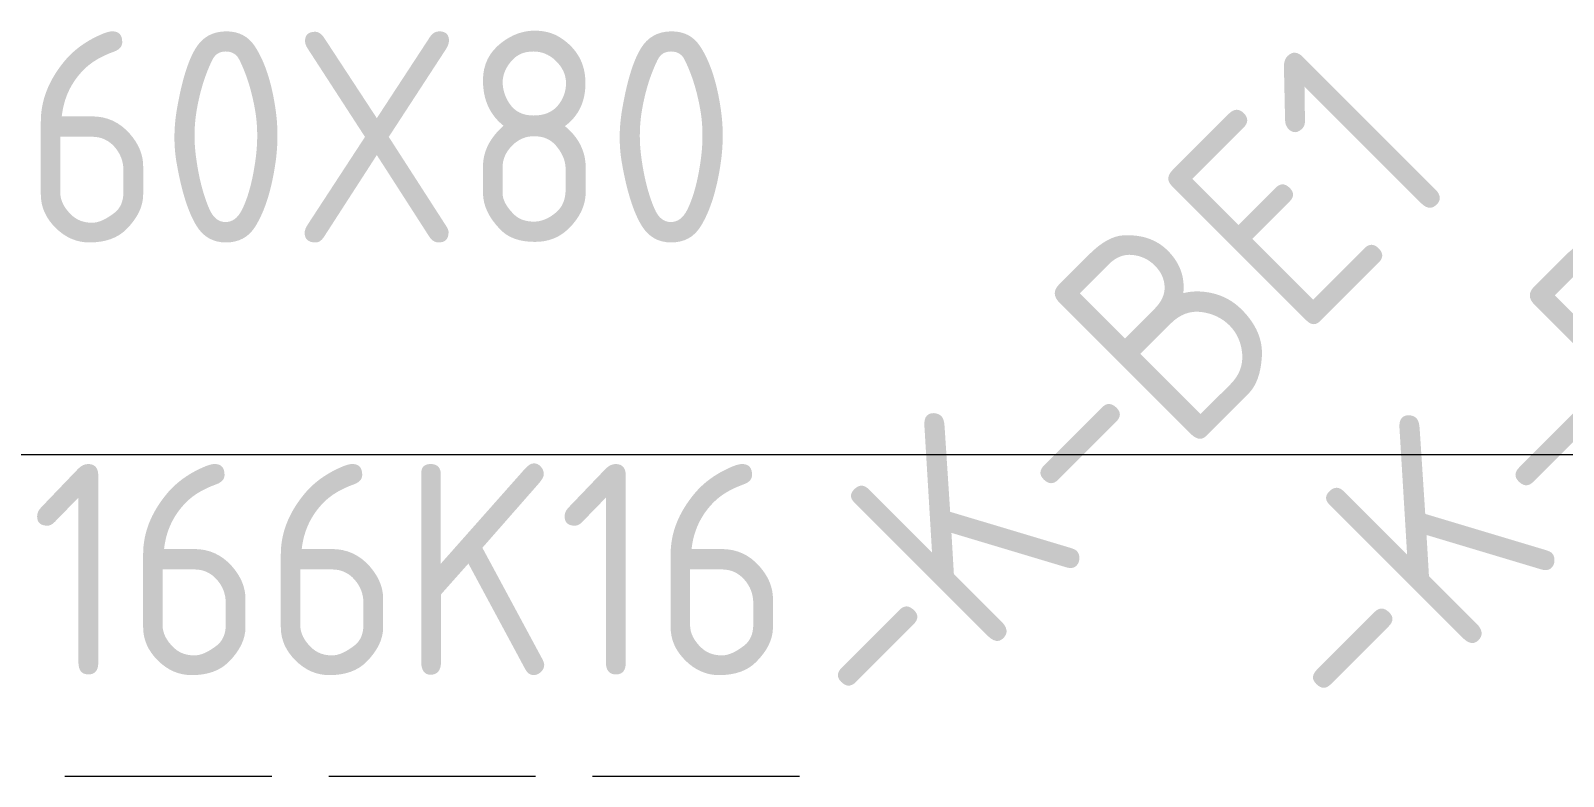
# Model space of a CAD drawing. Header units: millimetres. Extents: x 1359 to 3577, y 1336 to 3557.
# Drawn here: x 1884.3 to 2029.5, y 2166.1 to 2236.7 of the extents above; entities that cross this region are included whole.
import ezdxf
from ezdxf.enums import TextEntityAlignment as Align

# ---------------------------------------------------------------- set-up
doc = ezdxf.new("R2010")
doc.units = ezdxf.units.MM
doc.layers.add('000-SI-Oprema', color=30, linetype='Continuous', lineweight=0)
doc.layers.add('002-PI-Kabelska kanalica', color=150, linetype='Continuous')
doc.styles.add('PI0', font='isocpeur.ttf', dxfattribs={"width": 0.9})

msp = doc.modelspace()

# ---------------------------------------------------------------- linework, layer by layer
at = {"layer": '000-SI-Oprema', "color": 0, "linetype": 'ByBlock', "lineweight": 0}
for p, q in [((1887.53, 2166.06), (1907.13, 2166.06)), ((1912.53, 2166.06), (1932.13, 2166.06)), ((1937.53, 2166.06), (1957.13, 2166.06))]:
    msp.add_line(p, q, dxfattribs=at)
at = {"layer": '002-PI-Kabelska kanalica', "color": 0, "linetype": 'ByBlock', "lineweight": 0}
msp.add_line((1601.07, 2196.56), (2416.07, 2196.56), dxfattribs=at)

# ---------------------------------------------------------------- texts
at = {"layer": '002-PI-Kabelska kanalica', "color": 0, "style": 'PI0', "width": 0.9}
msp.add_text('60X80', height=20, dxfattribs=at).set_placement((1883.59, 2216.64))
at = {"layer": '002-PI-Kabelska kanalica', "color": 0, "linetype": 'ByBlock', "lineweight": 0, "style": 'PI0', "width": 0.9}
for s, p in [('-K-BE2', (2010.8, 2168.26)), ('-K-BE1', (1965.8, 2168.46))]:
    msp.add_text(s, height=20, rotation=45, dxfattribs=at).set_placement(p)
msp.add_text('-166K10...-166K16', height=20, dxfattribs=at).set_placement((1864.41, 2185.68), align=Align.MIDDLE)

doc.saveas('drawing.dxf')
